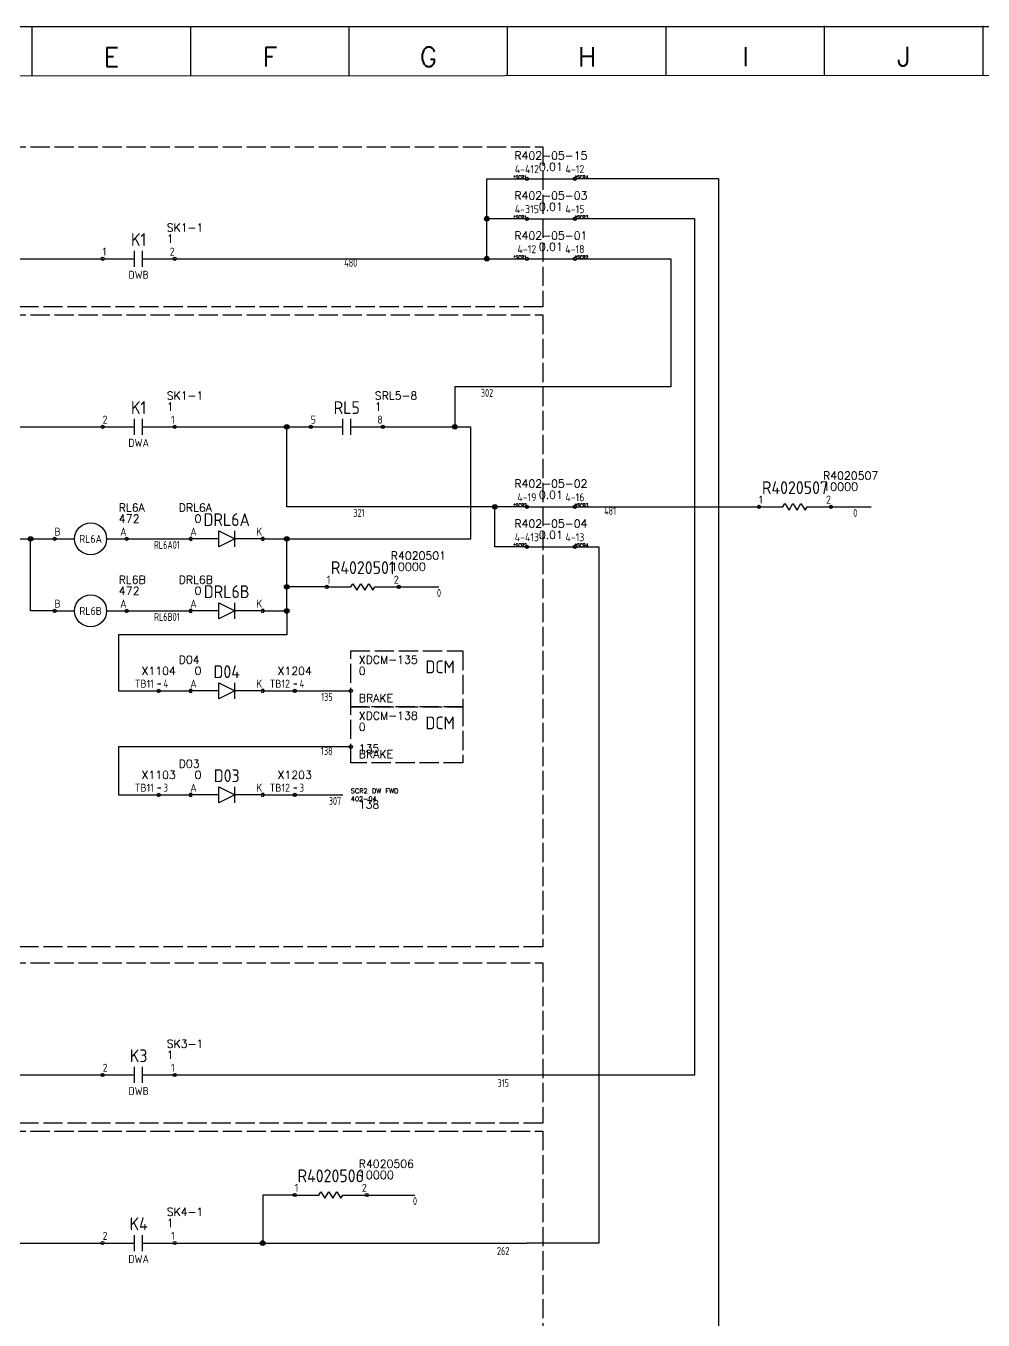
# Model space of a CAD drawing. Header units: millimetres. Extents: x 0 to 1020, y 0 to 646.
# Drawn here: x 211 to 510, y 240.9 to 645.3 of the extents above; entities that cross this region are included whole.
import ezdxf
from ezdxf.enums import TextEntityAlignment as Align

# ---------------------------------------------------------------- set-up
doc = ezdxf.new("R2010")
doc.units = ezdxf.units.MM
doc.header["$LTSCALE"] = 0.5
doc.linetypes.add('ACAD_ISO02W100', pattern=[15, 12, -3])
for name, color, linetype in [('LOCBOX', 7, 'ACAD_ISO02W100'), ('OUTLINE_GRID', 7, 'Continuous'), ('SYMS', 7, 'Continuous'), ('WIREFIXED', 7, 'Continuous'), ('WIRENO', 7, 'Continuous'), ('WIRES', 7, 'Continuous')]:
    doc.layers.add(name, color=color, linetype=linetype)
doc.layers.add('NETLIST', color=50, linetype='Continuous', plot=False)
doc.styles.get("Standard").update_dxf_attribs({"font": 'txt.shx', "bigfont": 'gbcbig.shx'})
doc.styles.add('WD_IEC', font='isocp2.shx', dxfattribs={"width": 0.9, "height": 4})

# ---------------------------------------------------------------- blocks, each defined once
blk = doc.blocks.new('2010 Grid')
at = {"layer": 'OUTLINE_GRID'}
for p, q in [((850, 481.25), (0, 481.25)), ((177.5, 468.39), (177.5, 481.34)), ((218.75, 468.41), (218.75, 481.36)), ((260, 468.44), (260, 481.38)), ((301.25, 468.46), (301.25, 481.4)), ((342.5, 468.48), (342.5, 481.43)), ((383.75, 468.5), (383.75, 481.45)), ((425, 468.52), (425, 481.47)), ((837.5, 468.74), (12.5, 468.31))]:
    blk.add_line(p, q, dxfattribs=at)
at = {"layer": 'OUTLINE_GRID', "char_height": 5, "width": 17.7556, "attachment_point": 5}
for s, insert in [('E', (198.12, 473.37)), ('F', (239.38, 473.39)), ('G', (280.62, 473.41)), ('H', (321.88, 473.43)), ('I', (363.12, 473.45)), ('J', (404.37, 473.48))]:
    blk.add_mtext(s, dxfattribs=dict(at, insert=insert))
blk = doc.blocks.new('INTERCONNECT-H1')
blk.add_line((-2.5, 0), (12.5, 0))
for centre in [(-2.5, 0), (12.5, 0)]:
    blk.add_circle(centre, 0.5)
at = {"style": 'WD_IEC', "flags": 1}
for tag, height, p in [('LOC', 4, (5, 10)), ('TAG1', 4, (-2.43, 3.16)), ('DESC1', 2.5, (5, -2.5))]:
    blk.add_attdef(tag, text='', height=height, dxfattribs=at).set_placement(p, align=Align.MIDDLE_CENTER)
at = {"style": 'WD_IEC', "flags": 8}
for tag, p in [('TERM01', (-2.5, 1)), ('TERM02', (12.5, 1))]:
    blk.add_attdef(tag, text='', height=2.5, dxfattribs=at).set_placement(p, align=Align.BOTTOM_CENTER)
at = {"style": 'WD_IEC', "flags": 1}
blk.add_attdef('X4TERM01', (-2.5, 0), '', height=0.5, dxfattribs=at)
blk.add_attdef('X1TERM02', text='', height=0.5, dxfattribs=at).set_placement((12.5, 0), align=Align.RIGHT)
at = {"layer": 'NETLIST'}
for tag, p in [('NETTAG', (5, 6)), ('NETVALUE', (5, 2.5))]:
    blk.add_attdef(tag, text='', height=2.5, dxfattribs=at).set_placement(p, align=Align.CENTER)
blk.add_attdef('X4TERMDESC01', text='', height=1, dxfattribs=at).set_placement((-2.5, 0), align=Align.RIGHT)
blk.add_attdef('X1TERMDESC02', (12.5, 0), '', height=1, dxfattribs=at)
blk = doc.blocks.new('CONTACT-NO')
for p, q in [((2.5, 0), (12.5, 0)), ((12.5, -2.5), (12.5, 2.5)), ((15, -2.5), (15, 2.5)), ((15, 0), (25, 0))]:
    blk.add_line(p, q)
for centre in [(2.5, 0), (25, 0)]:
    blk.add_circle(centre, 0.5)
at = {"style": 'WD_IEC', "flags": 1}
blk.add_attdef('LOC', text='', height=4, dxfattribs=at).set_placement((13.75, 11), align=Align.MIDDLE_CENTER)
at = {"style": 'WD_IEC'}
for tag, height, p in [('TAG1', 4, (13.75, 6)), ('DESC1', 2.5, (13.75, -5))]:
    blk.add_attdef(tag, text='', height=height, dxfattribs=at).set_placement(p, align=Align.MIDDLE_CENTER)
for tag, p, height, flags in [('X4TERM01', (2.5, 0), 0.64, 1), ('TERM01', (2.5, 1), 2.5, 8), ('X1TERM02', (25, 0), 0.64, 1)]:
    blk.add_attdef(tag, p, '', height=height, dxfattribs=dict(at, flags=flags))
at = {"style": 'WD_IEC', "flags": 8}
blk.add_attdef('TERM02', text='', height=2.5, dxfattribs=at).set_placement((25, 1), align=Align.RIGHT)
at = {"layer": 'NETLIST'}
for tag, p, height in [('NETTAG', (22.5, 8.5), 2.5), ('NETVALUE', (22.5, 5), 2.56)]:
    blk.add_attdef(tag, p, '', height=height, dxfattribs=at)
blk = doc.blocks.new('WD_WNH2')
at = {"linetype": 'Continuous', "style": 'WD_IEC', "width": 0.8}
blk.add_attdef('WIRENO', text='', height=2.5, dxfattribs=at).set_placement((0, 0), align=Align.TOP_CENTER)
at = {"style": 'WD_IEC', "flags": 1}
for tag, p in [('W02USER', (0, -1.21)), ('W03USER', (0, -1.33)), ('W04USER', (0, -1.46)), ('W05USER', (0, -1.58)), ('W06USER', (0, -1.71)), ('W07USER', (0, -1.83)), ('W08USER', (0, -1.96)), ('W09USER', (0, -2.08)), ('W01USER', (0, -1.08)), ('W10USER', (0, -2.21))]:
    blk.add_attdef(tag, text='', height=0.08, dxfattribs=at).set_placement(p, align=Align.CENTER)
blk = doc.blocks.new('WDDOT')
for radius in [0.72, 0.449, 0.223]:
    blk.add_circle((0, 0), radius)
blk = doc.blocks.new('DIODE-L')
for p, q in [((-22.5, 0), (-13.75, 0)), ((-13.75, -2.5), (-13.75, 2.5)), ((-8.75, 2.5), (-13.75, 0)), ((-13.75, 0), (-8.75, -2.5)), ((-8.75, -2.5), (-8.75, 2.5)), ((-8.75, 0), (0, 0))]:
    blk.add_line(p, q)
for centre in [(-22.5, 0), (0, 0)]:
    blk.add_circle(centre, 0.5)
at = {"style": 'WD_IEC', "flags": 1}
blk.add_attdef('LOC', text='', height=4, dxfattribs=at).set_placement((-11.25, 11), align=Align.MIDDLE_CENTER)
at = {"style": 'WD_IEC'}
for tag, height, p in [('TAG1', 4, (-11.25, 6)), ('DESC1', 2.5, (-11.25, -5))]:
    blk.add_attdef(tag, text='', height=height, dxfattribs=at).set_placement(p, align=Align.MIDDLE_CENTER)
for tag, p, height, flags in [('X4TERM01', (-22.5, 0), 0.64, 1), ('TERM01', (-22.5, 1), 2.5, 8), ('X1TERM02', (0, 0), 0.64, 1)]:
    blk.add_attdef(tag, p, '', height=height, dxfattribs=dict(at, flags=flags))
at = {"style": 'WD_IEC', "flags": 8}
blk.add_attdef('TERM02', text='', height=2.5, dxfattribs=at).set_placement((0, 1), align=Align.RIGHT)
at = {"layer": 'NETLIST'}
for tag, p, height in [('NETTAG', (-2.5, 8.5), 2.5), ('NETVALUE', (-2.5, 5), 2.56)]:
    blk.add_attdef(tag, p, '', height=height, dxfattribs=at)
blk = doc.blocks.new('CONTACTOR-H')
for p, q in [((0, 0), (6.25, 0)), ((16.25, 0), (22.5, 0))]:
    blk.add_line(p, q)
for centre, radius in [((11.25, 0), 5), ((0, 0), 0.5), ((22.5, 0), 0.5)]:
    blk.add_circle(centre, radius)
at = {"style": 'WD_IEC', "flags": 1}
blk.add_attdef('LOC', text='', height=4, dxfattribs=at).set_placement((11.25, 8.5), align=Align.MIDDLE_CENTER)
at = {"style": 'WD_IEC'}
for tag, p, height, flags in [('X4TERM01', (0, 0), 0.64, 1), ('TERM01', (0, 1), 2.5, 8), ('X1TERM02', (22.5, 0), 0.64, 1)]:
    blk.add_attdef(tag, p, '', height=height, dxfattribs=dict(at, flags=flags))
for tag, height, p in [('TAG1', 4, (11.25, 0)), ('DESC1', 2.5, (11.25, -7.5))]:
    blk.add_attdef(tag, text='', height=height, dxfattribs=at).set_placement(p, align=Align.MIDDLE_CENTER)
at = {"style": 'WD_IEC', "flags": 8}
blk.add_attdef('TERM02', text='', height=2.5, dxfattribs=at).set_placement((22.5, 1), align=Align.RIGHT)
at = {"layer": 'NETLIST'}
for tag, p, height in [('NETTAG', (20, 8.5), 2.5), ('NETVALUE', (20, 5), 2.56)]:
    blk.add_attdef(tag, p, '', height=height, dxfattribs=at)
blk = doc.blocks.new('TBH-1')
blk.add_line((-0.33, 2.17), (0.65, 2.17))
blk.add_circle((0, 0), 0.5)
at = {"style": 'WD_IEC', "flags": 1}
blk.add_attdef('LOC', text='', height=4, dxfattribs=at).set_placement((-15, 7.5), align=Align.MIDDLE_LEFT)
at = {"style": 'WD_IEC'}
blk.add_attdef('TAG1', text='', height=2.5, dxfattribs=at).set_placement((-1.5, 1), align=Align.RIGHT)
at = {"style": 'WD_IEC', "flags": 1}
blk.add_attdef('X1TERM01', (0, 0), '', height=0.5, dxfattribs=at)
at = {"style": 'WD_IEC', "width": 0.9}
blk.add_attdef('TERM01', (1.5, 1), '', height=2.5, dxfattribs=at)
at = {"layer": 'NETLIST'}
for tag, p in [('NETTAG', (0, 5)), ('NETVALUE', (0, -2.5))]:
    blk.add_attdef(tag, text='', height=2.5, dxfattribs=at).set_placement(p, align=Align.CENTER)
blk = doc.blocks.new('DCM-2')
at = {"linetype": 'ACAD_ISO02W100'}
blk.add_lwpolyline([(0, 12.5), (35, 12.5), (35, -5), (0, -5)], close=True, dxfattribs=at)
blk.add_circle((0, 0), 0.5)
at = {"style": 'WD_IEC'}
for tag, height, flags, p in [('LOC', 4, 1, (32.5, 14.5)), ('DESC1', 3, 8, (32.5, 2.5))]:
    blk.add_attdef(tag, text='', height=height, dxfattribs=dict(at, flags=flags)).set_placement(p, align=Align.MIDDLE_RIGHT)
blk.add_attdef('TAG1', text='', height=4, dxfattribs=at).set_placement((32.5, 7.5), align=Align.MIDDLE_RIGHT)
at = {"style": 'WD_IEC', "flags": 1}
blk.add_attdef('X4TERM01', (0, 0), '', height=0.5, dxfattribs=at)
blk.add_attdef('TERMDESC01', text='', height=2.5).set_placement((2.5, -1), align=Align.TOP_LEFT)
blk.add_attdef('TERM01', text='', height=2.5).set_placement((2.5, -20), align=Align.BOTTOM_LEFT)
at = {"layer": 'NETLIST'}
for tag, p in [('NETTAG', (2.5, 8.5)), ('NETVALUE', (2.5, 5))]:
    blk.add_attdef(tag, p, '', height=2.5, dxfattribs=at)
blk = doc.blocks.new('RESISTOR-1')
for p, q in [((0, 0), (7.5, 0)), ((7.5, 0), (8.12, 1)), ((8.12, 1), (9.38, -1)), ((9.38, -1), (10.62, 1)), ((10.62, 1), (11.88, -1)), ((11.88, -1), (13.12, 1)), ((13.12, 1), (14.38, -1)), ((14.38, -1), (15, 0)), ((15, 0), (22.5, 0))]:
    blk.add_line(p, q)
for centre in [(0, 0), (22.5, 0)]:
    blk.add_circle(centre, 0.5)
at = {"style": 'WD_IEC', "flags": 1}
blk.add_attdef('LOC', text='', height=4, dxfattribs=at).set_placement((11.25, 11), align=Align.MIDDLE_CENTER)
at = {"style": 'WD_IEC'}
for tag, height, p in [('TAG1', 4, (11.25, 6)), ('DESC1', 2.5, (10.75, -3))]:
    blk.add_attdef(tag, text='', height=height, dxfattribs=at).set_placement(p, align=Align.MIDDLE_CENTER)
for tag, p, height, flags in [('X4TERM01', (0, 0), 0.64, 1), ('TERM01', (0, 1), 2.5, 8), ('X1TERM02', (22.5, 0), 0.64, 1)]:
    blk.add_attdef(tag, p, '', height=height, dxfattribs=dict(at, flags=flags))
at = {"style": 'WD_IEC', "flags": 8}
blk.add_attdef('TERM02', text='', height=2.5, dxfattribs=at).set_placement((22.5, 1), align=Align.RIGHT)
at = {"layer": 'NETLIST'}
for tag, p, height in [('NETTAG', (20, 8.5), 2.5), ('NETVALUE', (20, 5), 2.56)]:
    blk.add_attdef(tag, p, '', height=height, dxfattribs=at)

msp = doc.modelspace()

# ---------------------------------------------------------------- linework, layer by layer
at = {"layer": 'LOCBOX'}
for points in [[(32.5, 607.5), (372.5, 607.5), (372.5, 557.5), (32.5, 557.5)], [(32.5, 555), (372.5, 555), (372.5, 357.5), (32.5, 357.5)], [(32.5, 352.5), (372.5, 352.5), (372.5, 302.5), (32.5, 302.5)], [(32.5, 300), (372.5, 300), (372.5, 102.5), (32.5, 102.5)]]:
    msp.add_lwpolyline(points, close=True, dxfattribs=at)
at = {"layer": 'WIRES'}
for p, q in [((355, 572.5), (355, 597.5)), ((355, 597.5), (367.5, 597.5)), ((427.5, 597.5), (382.5, 597.5)), ((427.5, 200), (427.5, 597.5)), ((367.5, 585), (355, 585)), ((420, 585), (382.5, 585)), ((420, 317.5), (420, 585)), ((125, 572.5), (235, 572.5)), ((257.5, 572.5), (367.5, 572.5)), ((382.5, 572.5), (412.5, 572.5)), ((412.5, 572.5), (412.5, 570)), ((412.5, 570), (412.5, 537.5)), ((412.5, 537.5), (412.5, 532.5)), ((367.5, 532.5), (345, 532.5)), ((345, 532.5), (345, 520)), ((412.5, 532.5), (367.5, 532.5)), ((125, 520), (235, 520)), ((257.5, 520), (300, 520)), ((292.5, 495), (292.5, 520)), ((322.5, 520), (350, 520)), ((350, 485), (350, 520)), ((367.5, 495), (292.5, 495)), ((357.5, 482.5), (357.5, 495)), ((382.5, 495), (440, 495)), ((462.5, 495), (475, 495)), ((202.5, 485), (220, 485)), ((212.5, 462.5), (212.5, 485)), ((242.5, 485), (262.5, 485)), ((285, 485), (350, 485)), ((292.5, 462.5), (292.5, 485)), ((367.5, 482.5), (357.5, 482.5)), ((382.5, 482.5), (390, 482.5)), ((390, 482.5), (390, 265)), ((305, 470), (292.5, 470)), ((327.5, 470), (340, 470)), ((220, 462.5), (212.5, 462.5)), ((242.5, 462.5), (262.5, 462.5)), ((285, 462.5), (292.5, 462.5)), ((292.5, 462.5), (292.5, 455)), ((292.5, 455), (240, 455)), ((240, 455), (240, 437.5)), ((240, 437.5), (252.5, 437.5)), ((252.5, 437.5), (262.5, 437.5)), ((285, 437.5), (295, 437.5)), ((295, 437.5), (312.5, 437.5)), ((312.5, 420), (240, 420)), ((240, 420), (240, 405)), ((240, 405), (252.5, 405)), ((252.5, 405), (262.5, 405)), ((285, 405), (295, 405)), ((295, 405), (310, 405)), ((125, 317.5), (235, 317.5)), ((257.5, 317.5), (367.5, 317.5)), ((367.5, 317.5), (420, 317.5)), ((295, 280), (285, 280)), ((285, 280), (285, 265)), ((317.5, 280), (332.5, 280)), ((125, 265), (235, 265)), ((257.5, 265), (367.5, 265)), ((390, 265), (367.5, 265))]:
    msp.add_line(p, q, dxfattribs=at)

# ---------------------------------------------------------------- block references
at = {"xscale": 1.2, "yscale": 1.2, "zscale": 1.2}
msp.add_blockref('2010 Grid', (0, 67.5), dxfattribs=at)
ref = msp.add_blockref('INTERCONNECT-H1', (370, 597.5))
ref.add_attrib('TERM02', '4-12', dxfattribs={"height": 2.5, "style": 'WD_IEC'}).set_placement((382.5, 598.5), align=Align.BOTTOM_CENTER)
ref.add_attrib('TERM01', '4-412', dxfattribs={"height": 2.5, "style": 'WD_IEC'}).set_placement((367.5, 598.5), align=Align.BOTTOM_CENTER)
ref.add_attrib('NETVALUE', '0.01', dxfattribs={"layer": 'NETLIST', "height": 2.5}).set_placement((375, 600), align=Align.CENTER)
ref.add_attrib('NETTAG', 'R402-05-15', dxfattribs={"layer": 'NETLIST', "height": 2.5}).set_placement((375, 603.5), align=Align.CENTER)
ref.add_attrib('X4TERMDESC01', '*SCR1', dxfattribs={"layer": 'NETLIST', "height": 1}).set_placement((367.5, 597.5), align=Align.RIGHT)
ref.add_attrib('X1TERMDESC02', '*SCR4', (382.5, 597.5), dxfattribs={"layer": 'NETLIST', "height": 1})
ref = msp.add_blockref('INTERCONNECT-H1', (370, 585))
ref.add_attrib('TERM02', '4-15', dxfattribs={"height": 2.5, "style": 'WD_IEC'}).set_placement((382.5, 586), align=Align.BOTTOM_CENTER)
ref.add_attrib('TERM01', '4-315', dxfattribs={"height": 2.5, "style": 'WD_IEC'}).set_placement((367.5, 586), align=Align.BOTTOM_CENTER)
ref.add_attrib('NETVALUE', '0.01', dxfattribs={"layer": 'NETLIST', "height": 2.5}).set_placement((375, 587.5), align=Align.CENTER)
ref.add_attrib('NETTAG', 'R402-05-03', dxfattribs={"layer": 'NETLIST', "height": 2.5}).set_placement((375, 591), align=Align.CENTER)
ref.add_attrib('X4TERMDESC01', '*SCR1', dxfattribs={"layer": 'NETLIST', "height": 1}).set_placement((367.5, 585), align=Align.RIGHT)
ref.add_attrib('X1TERMDESC02', '*SCR3', (382.5, 585), dxfattribs={"layer": 'NETLIST', "height": 1})
ref = msp.add_blockref('CONTACT-NO', (232.5, 572.5))
ref.add_attrib('NETTAG', 'SK1-1', (255, 581), dxfattribs={"layer": 'NETLIST', "height": 2.5})
ref.add_attrib('NETVALUE', '1', (255, 577.5), dxfattribs={"layer": 'NETLIST', "height": 2.56})
ref.add_attrib('TAG1', 'K1', dxfattribs={"height": 4, "style": 'WD_IEC'}).set_placement((246.25, 578.5), align=Align.MIDDLE_CENTER)
ref.add_attrib('DESC1', 'DWB', dxfattribs={"height": 2.5, "style": 'WD_IEC'}).set_placement((246.25, 567.5), align=Align.MIDDLE_CENTER)
ref.add_attrib('TERM01', '1', (235, 573.5), dxfattribs={"height": 2.5, "style": 'WD_IEC'})
ref.add_attrib('TERM02', '2', dxfattribs={"height": 2.5, "style": 'WD_IEC'}).set_placement((257.5, 573.5), align=Align.RIGHT)
ref = msp.add_blockref('INTERCONNECT-H1', (370, 572.5))
ref.add_attrib('TERM02', '4-18', dxfattribs={"height": 2.5, "style": 'WD_IEC'}).set_placement((382.5, 573.5), align=Align.BOTTOM_CENTER)
ref.add_attrib('TERM01', '4-12', dxfattribs={"height": 2.5, "style": 'WD_IEC'}).set_placement((367.5, 573.5), align=Align.BOTTOM_CENTER)
ref.add_attrib('NETVALUE', '0.01', dxfattribs={"layer": 'NETLIST', "height": 2.5}).set_placement((375, 575), align=Align.CENTER)
ref.add_attrib('NETTAG', 'R402-05-01', dxfattribs={"layer": 'NETLIST', "height": 2.5}).set_placement((375, 578.5), align=Align.CENTER)
ref.add_attrib('X4TERMDESC01', '*SCR1', dxfattribs={"layer": 'NETLIST', "height": 1}).set_placement((367.5, 572.5), align=Align.RIGHT)
ref.add_attrib('X1TERMDESC02', '*SCR2', (382.5, 572.5), dxfattribs={"layer": 'NETLIST', "height": 1})
ref = msp.add_blockref('CONTACT-NO', (232.5, 520))
ref.add_attrib('NETTAG', 'SK1-1', (255, 528.5), dxfattribs={"layer": 'NETLIST', "height": 2.5})
ref.add_attrib('NETVALUE', '1', (255, 525), dxfattribs={"layer": 'NETLIST', "height": 2.56})
ref.add_attrib('TAG1', 'K1', dxfattribs={"height": 4, "style": 'WD_IEC'}).set_placement((246.25, 526), align=Align.MIDDLE_CENTER)
ref.add_attrib('DESC1', 'DWA', dxfattribs={"height": 2.5, "style": 'WD_IEC'}).set_placement((246.25, 515), align=Align.MIDDLE_CENTER)
ref.add_attrib('TERM01', '2', (235, 521), dxfattribs={"height": 2.5, "style": 'WD_IEC'})
ref.add_attrib('TERM02', '1', dxfattribs={"height": 2.5, "style": 'WD_IEC'}).set_placement((257.5, 521), align=Align.RIGHT)
ref = msp.add_blockref('CONTACT-NO', (297.5, 520))
ref.add_attrib('NETTAG', 'SRL5-8', (320, 528.5), dxfattribs={"layer": 'NETLIST', "height": 2.5})
ref.add_attrib('NETVALUE', '1', (320, 525), dxfattribs={"layer": 'NETLIST', "height": 2.56})
ref.add_attrib('TAG1', 'RL5', dxfattribs={"height": 4, "style": 'WD_IEC'}).set_placement((311.25, 526), align=Align.MIDDLE_CENTER)
ref.add_attrib('TERM01', '5', (300, 521), dxfattribs={"height": 2.5, "style": 'WD_IEC'})
ref.add_attrib('TERM02', '8', dxfattribs={"height": 2.5, "style": 'WD_IEC'}).set_placement((322.5, 521), align=Align.RIGHT)
ref = msp.add_blockref('RESISTOR-1', (440, 495))
ref.add_attrib('NETTAG', 'R4020507', (460, 503.5), dxfattribs={"layer": 'NETLIST', "height": 2.5})
ref.add_attrib('NETVALUE', '10000', (460, 500), dxfattribs={"layer": 'NETLIST', "height": 2.56})
ref.add_attrib('TAG1', 'R4020507', dxfattribs={"height": 4, "style": 'WD_IEC'}).set_placement((451.25, 501), align=Align.MIDDLE_CENTER)
ref.add_attrib('TERM01', '1', (440, 496), dxfattribs={"height": 2.5, "style": 'WD_IEC'})
ref.add_attrib('TERM02', '2', dxfattribs={"height": 2.5, "style": 'WD_IEC'}).set_placement((462.5, 496), align=Align.RIGHT)
ref = msp.add_blockref('INTERCONNECT-H1', (370, 495))
ref.add_attrib('TERM02', '4-16', dxfattribs={"height": 2.5, "style": 'WD_IEC'}).set_placement((382.5, 496), align=Align.BOTTOM_CENTER)
ref.add_attrib('TERM01', '4-19', dxfattribs={"height": 2.5, "style": 'WD_IEC'}).set_placement((367.5, 496), align=Align.BOTTOM_CENTER)
ref.add_attrib('NETVALUE', '0.01', dxfattribs={"layer": 'NETLIST', "height": 2.5}).set_placement((375, 497.5), align=Align.CENTER)
ref.add_attrib('NETTAG', 'R402-05-02', dxfattribs={"layer": 'NETLIST', "height": 2.5}).set_placement((375, 501), align=Align.CENTER)
ref.add_attrib('X4TERMDESC01', '*SCR2', dxfattribs={"layer": 'NETLIST', "height": 1}).set_placement((367.5, 495), align=Align.RIGHT)
ref.add_attrib('X1TERMDESC02', '*SCR3', (382.5, 495), dxfattribs={"layer": 'NETLIST', "height": 1})
ref = msp.add_blockref('CONTACTOR-H', (220, 485))
ref.add_attrib('TERM02', 'A', dxfattribs={"height": 2.5, "style": 'WD_IEC'}).set_placement((242.5, 486), align=Align.RIGHT)
ref.add_attrib('TERM01', 'B', (220, 486), dxfattribs={"height": 2.5, "style": 'WD_IEC'})
ref.add_attrib('TAG1', 'RL6A', dxfattribs={"height": 2.5, "style": 'WD_IEC'}).set_placement((231.25, 485), align=Align.MIDDLE_CENTER)
ref.add_attrib('NETVALUE', '472', (240, 490), dxfattribs={"layer": 'NETLIST', "height": 2.56})
ref.add_attrib('NETTAG', 'RL6A', (240, 493.5), dxfattribs={"layer": 'NETLIST', "height": 2.5})
ref = msp.add_blockref('DIODE-L', (262.5, 485), dxfattribs=dict(xscale=-1))
ref.add_attrib('NETTAG', 'DRL6A', (258.75, 493.5), dxfattribs={"layer": 'NETLIST', "height": 2.5})
ref.add_attrib('NETVALUE', '0', (263.72, 490), dxfattribs={"layer": 'NETLIST', "height": 2.56})
ref.add_attrib('TAG1', 'DRL6A', dxfattribs={"height": 4, "style": 'WD_IEC'}).set_placement((273.75, 491), align=Align.MIDDLE_CENTER)
ref.add_attrib('TERM01', 'K', (282.99, 486), dxfattribs={"height": 2.5, "style": 'WD_IEC'})
ref.add_attrib('TERM02', 'A', dxfattribs={"height": 2.5, "style": 'WD_IEC'}).set_placement((264.38, 486), align=Align.RIGHT)
ref = msp.add_blockref('INTERCONNECT-H1', (370, 482.5))
ref.add_attrib('TERM02', '4-13', dxfattribs={"height": 2.5, "style": 'WD_IEC'}).set_placement((382.5, 483.5), align=Align.BOTTOM_CENTER)
ref.add_attrib('TERM01', '4-413', dxfattribs={"height": 2.5, "style": 'WD_IEC'}).set_placement((367.5, 483.5), align=Align.BOTTOM_CENTER)
ref.add_attrib('NETVALUE', '0.01', dxfattribs={"layer": 'NETLIST', "height": 2.5}).set_placement((375, 485), align=Align.CENTER)
ref.add_attrib('NETTAG', 'R402-05-04', dxfattribs={"layer": 'NETLIST', "height": 2.5}).set_placement((375, 488.5), align=Align.CENTER)
ref.add_attrib('X4TERMDESC01', '*SCR2', dxfattribs={"layer": 'NETLIST', "height": 1}).set_placement((367.5, 482.5), align=Align.RIGHT)
ref.add_attrib('X1TERMDESC02', '*SCR4', (382.5, 482.5), dxfattribs={"layer": 'NETLIST', "height": 1})
ref = msp.add_blockref('RESISTOR-1', (305, 470))
ref.add_attrib('NETTAG', 'R4020501', (325, 478.5), dxfattribs={"layer": 'NETLIST', "height": 2.5})
ref.add_attrib('NETVALUE', '10000', (325, 475), dxfattribs={"layer": 'NETLIST', "height": 2.56})
ref.add_attrib('TAG1', 'R4020501', dxfattribs={"height": 4, "style": 'WD_IEC'}).set_placement((316.25, 476), align=Align.MIDDLE_CENTER)
ref.add_attrib('TERM01', '1', (305, 471), dxfattribs={"height": 2.5, "style": 'WD_IEC'})
ref.add_attrib('TERM02', '2', dxfattribs={"height": 2.5, "style": 'WD_IEC'}).set_placement((327.5, 471), align=Align.RIGHT)
ref = msp.add_blockref('CONTACTOR-H', (220, 462.5))
ref.add_attrib('TERM02', 'A', dxfattribs={"height": 2.5, "style": 'WD_IEC'}).set_placement((242.5, 463.5), align=Align.RIGHT)
ref.add_attrib('TERM01', 'B', (220, 463.5), dxfattribs={"height": 2.5, "style": 'WD_IEC'})
ref.add_attrib('TAG1', 'RL6B', dxfattribs={"height": 2.5, "style": 'WD_IEC'}).set_placement((231.25, 462.5), align=Align.MIDDLE_CENTER)
ref.add_attrib('NETVALUE', '472', (240, 467.5), dxfattribs={"layer": 'NETLIST', "height": 2.56})
ref.add_attrib('NETTAG', 'RL6B', (240, 471), dxfattribs={"layer": 'NETLIST', "height": 2.5})
ref = msp.add_blockref('DIODE-L', (262.5, 462.5), dxfattribs=dict(xscale=-1))
ref.add_attrib('NETTAG', 'DRL6B', (258.75, 471), dxfattribs={"layer": 'NETLIST', "height": 2.5})
ref.add_attrib('NETVALUE', '0', (263.72, 467.5), dxfattribs={"layer": 'NETLIST', "height": 2.56})
ref.add_attrib('TAG1', 'DRL6B', dxfattribs={"height": 4, "style": 'WD_IEC'}).set_placement((273.75, 468.5), align=Align.MIDDLE_CENTER)
ref.add_attrib('TERM01', 'K', (282.99, 463.5), dxfattribs={"height": 2.5, "style": 'WD_IEC'})
ref.add_attrib('TERM02', 'A', dxfattribs={"height": 2.5, "style": 'WD_IEC'}).set_placement((264.38, 463.5), align=Align.RIGHT)
for name, p, values in [('DCM-2', (312.5, 437.5), {'TERMDESC01': 'BRAKE', 'TAG1': 'DCM', 'TERM01': '135', 'NETTAG': 'XDCM-135', 'NETVALUE': '0'}), ('TBH-1', (252.5, 437.5), {'TAG1': 'TB11', 'TERM01': '4', 'NETTAG': 'X1104'}), ('TBH-1', (295, 437.5), {'TAG1': 'TB12', 'TERM01': '4', 'NETTAG': 'X1204'}), ('DCM-2', (312.5, 420), {'TERMDESC01': 'BRAKE', 'TAG1': 'DCM', 'TERM01': '138', 'NETTAG': 'XDCM-138', 'NETVALUE': '0'}), ('TBH-1', (252.5, 405), {'TAG1': 'TB11', 'TERM01': '3', 'NETTAG': 'X1103'}), ('TBH-1', (295, 405), {'TAG1': 'TB12', 'TERM01': '3', 'NETTAG': 'X1203'})]:
    msp.add_blockref(name, p).add_auto_attribs(values)
ref = msp.add_blockref('DIODE-L', (262.5, 437.5), dxfattribs=dict(xscale=-1))
ref.add_attrib('NETTAG', 'D04', (258.75, 446), dxfattribs={"layer": 'NETLIST', "height": 2.5})
ref.add_attrib('NETVALUE', '0', (263.72, 442.5), dxfattribs={"layer": 'NETLIST', "height": 2.56})
ref.add_attrib('TAG1', 'D04', dxfattribs={"height": 4, "style": 'WD_IEC'}).set_placement((273.75, 443.5), align=Align.MIDDLE_CENTER)
ref.add_attrib('TERM01', 'K', (282.99, 438.5), dxfattribs={"height": 2.5, "style": 'WD_IEC'})
ref.add_attrib('TERM02', 'A', dxfattribs={"height": 2.5, "style": 'WD_IEC'}).set_placement((264.38, 438.5), align=Align.RIGHT)
ref = msp.add_blockref('DIODE-L', (262.5, 405), dxfattribs=dict(xscale=-1))
ref.add_attrib('NETTAG', 'D03', (258.75, 413.5), dxfattribs={"layer": 'NETLIST', "height": 2.5})
ref.add_attrib('NETVALUE', '0', (263.72, 410), dxfattribs={"layer": 'NETLIST', "height": 2.56})
ref.add_attrib('TAG1', 'D03', dxfattribs={"height": 4, "style": 'WD_IEC'}).set_placement((273.75, 411), align=Align.MIDDLE_CENTER)
ref.add_attrib('TERM01', 'K', (282.99, 406), dxfattribs={"height": 2.5, "style": 'WD_IEC'})
ref.add_attrib('TERM02', 'A', dxfattribs={"height": 2.5, "style": 'WD_IEC'}).set_placement((264.38, 406), align=Align.RIGHT)
ref = msp.add_blockref('CONTACT-NO', (232.5, 317.5))
ref.add_attrib('NETTAG', 'SK3-1', (255, 326), dxfattribs={"layer": 'NETLIST', "height": 2.5})
ref.add_attrib('NETVALUE', '1', (255, 322.5), dxfattribs={"layer": 'NETLIST', "height": 2.56})
ref.add_attrib('TAG1', 'K3', dxfattribs={"height": 4, "style": 'WD_IEC'}).set_placement((246.25, 323.5), align=Align.MIDDLE_CENTER)
ref.add_attrib('DESC1', 'DWB', dxfattribs={"height": 2.5, "style": 'WD_IEC'}).set_placement((246.25, 312.5), align=Align.MIDDLE_CENTER)
ref.add_attrib('TERM01', '2', (235, 318.5), dxfattribs={"height": 2.5, "style": 'WD_IEC'})
ref.add_attrib('TERM02', '1', dxfattribs={"height": 2.5, "style": 'WD_IEC'}).set_placement((257.5, 318.5), align=Align.RIGHT)
ref = msp.add_blockref('RESISTOR-1', (295, 280))
ref.add_attrib('NETTAG', 'R4020506', (315, 288.5), dxfattribs={"layer": 'NETLIST', "height": 2.5})
ref.add_attrib('NETVALUE', '10000', (315, 285), dxfattribs={"layer": 'NETLIST', "height": 2.56})
ref.add_attrib('TAG1', 'R4020506', dxfattribs={"height": 4, "style": 'WD_IEC'}).set_placement((306.25, 286), align=Align.MIDDLE_CENTER)
ref.add_attrib('TERM01', '1', (295, 281), dxfattribs={"height": 2.5, "style": 'WD_IEC'})
ref.add_attrib('TERM02', '2', dxfattribs={"height": 2.5, "style": 'WD_IEC'}).set_placement((317.5, 281), align=Align.RIGHT)
ref = msp.add_blockref('CONTACT-NO', (232.5, 265))
ref.add_attrib('NETTAG', 'SK4-1', (255, 273.5), dxfattribs={"layer": 'NETLIST', "height": 2.5})
ref.add_attrib('NETVALUE', '1', (255, 270), dxfattribs={"layer": 'NETLIST', "height": 2.56})
ref.add_attrib('TAG1', 'K4', dxfattribs={"height": 4, "style": 'WD_IEC'}).set_placement((246.25, 271), align=Align.MIDDLE_CENTER)
ref.add_attrib('DESC1', 'DWA', dxfattribs={"height": 2.5, "style": 'WD_IEC'}).set_placement((246.25, 260), align=Align.MIDDLE_CENTER)
ref.add_attrib('TERM01', '2', (235, 266), dxfattribs={"height": 2.5, "style": 'WD_IEC'})
ref.add_attrib('TERM02', '1', dxfattribs={"height": 2.5, "style": 'WD_IEC'}).set_placement((257.5, 266), align=Align.RIGHT)
at = {"layer": 'SYMS'}
for p in [(355, 585), (355, 572.5), (292.5, 520), (345, 520), (357.5, 495), (212.5, 485), (292.5, 485), (292.5, 470), (292.5, 462.5), (285, 265)]:
    msp.add_blockref('WDDOT', p, dxfattribs=at)
at = {"layer": 'WIREFIXED'}
ref = msp.add_blockref('WD_WNH2', (355, 532.5), dxfattribs=at)
ref.add_attrib('WIRENOF', '302', dxfattribs={"linetype": 'Continuous', "height": 2.5, "style": 'WD_IEC', "width": 0.8}).set_placement((355.06, 531.87), align=Align.TOP_CENTER)
ref = msp.add_blockref('WD_WNH2', (315, 495), dxfattribs=at)
ref.add_attrib('WIRENOF', '321', dxfattribs={"linetype": 'Continuous', "height": 2.5, "style": 'WD_IEC', "width": 0.8}).set_placement((315.06, 494.37), align=Align.TOP_CENTER)
ref = msp.add_blockref('WD_WNH2', (470, 495), dxfattribs=at)
ref.add_attrib('WIRENOF', '0', dxfattribs={"linetype": 'Continuous', "height": 2.5, "style": 'WD_IEC', "width": 0.8}).set_placement((470.06, 494.37), align=Align.TOP_CENTER)
ref = msp.add_blockref('WD_WNH2', (255, 485), dxfattribs=at)
ref.add_attrib('WIRENOF', 'RL6A01', dxfattribs={"linetype": 'Continuous', "height": 2.5, "style": 'WD_IEC', "width": 0.8}).set_placement((255.06, 484.37), align=Align.TOP_CENTER)
ref = msp.add_blockref('WD_WNH2', (340, 470), dxfattribs=at)
ref.add_attrib('WIRENOF', '0', dxfattribs={"linetype": 'Continuous', "height": 2.5, "style": 'WD_IEC', "width": 0.8}).set_placement((340.06, 469.37), align=Align.TOP_CENTER)
ref = msp.add_blockref('WD_WNH2', (255, 462.5), dxfattribs=at)
ref.add_attrib('WIRENOF', 'RL6B01', dxfattribs={"linetype": 'Continuous', "height": 2.5, "style": 'WD_IEC', "width": 0.8}).set_placement((255.06, 461.87), align=Align.TOP_CENTER)
ref = msp.add_blockref('WD_WNH2', (305, 437.5), dxfattribs=at)
ref.add_attrib('WIRENOF', '135', dxfattribs={"linetype": 'Continuous', "height": 2.5, "style": 'WD_IEC', "width": 0.8}).set_placement((305.06, 436.87), align=Align.TOP_CENTER)
ref = msp.add_blockref('WD_WNH2', (305, 420), dxfattribs=at)
ref.add_attrib('WIRENOF', '138', dxfattribs={"linetype": 'Continuous', "height": 2.5, "style": 'WD_IEC', "width": 0.8}).set_placement((305, 420), align=Align.TOP_CENTER)
ref = msp.add_blockref('WD_WNH2', (307.5, 405), dxfattribs=at)
ref.add_attrib('WIRENOF', '307', dxfattribs={"linetype": 'Continuous', "height": 2.5, "style": 'WD_IEC', "width": 0.8}).set_placement((307.56, 404.37), align=Align.TOP_CENTER)
ref = msp.add_blockref('WD_WNH2', (360, 317.5), dxfattribs=at)
ref.add_attrib('WIRENOF', '315', dxfattribs={"linetype": 'Continuous', "height": 2.5, "style": 'WD_IEC', "width": 0.8}).set_placement((360.11, 316.23), align=Align.TOP_CENTER)
ref = msp.add_blockref('WD_WNH2', (332.5, 280), dxfattribs=at)
ref.add_attrib('WIRENOF', '0', dxfattribs={"linetype": 'Continuous', "height": 2.5, "style": 'WD_IEC', "width": 0.8}).set_placement((332.56, 279.37), align=Align.TOP_CENTER)
ref = msp.add_blockref('WD_WNH2', (360, 265), dxfattribs=at)
ref.add_attrib('WIRENOF', '262', dxfattribs={"linetype": 'Continuous', "height": 2.5, "style": 'WD_IEC', "width": 0.8}).set_placement((360.11, 263.73), align=Align.TOP_CENTER)
at = {"layer": 'WIRENO'}
ref = msp.add_blockref('WD_WNH2', (312.5, 572.5), dxfattribs=at)
ref.add_attrib('WIRENO', '480', dxfattribs={"linetype": 'Continuous', "height": 2.5, "style": 'WD_IEC', "width": 0.8}).set_placement((312.5, 572.5), align=Align.TOP_CENTER)
ref = msp.add_blockref('WD_WNH2', (393.5, 495), dxfattribs=at)
ref.add_attrib('WIRENO', '481', dxfattribs={"linetype": 'Continuous', "height": 2.5, "style": 'WD_IEC', "width": 0.8}).set_placement((393.5, 495), align=Align.TOP_CENTER)

# ---------------------------------------------------------------- texts
at = {"insert": (312.5, 405), "char_height": 1.5, "attachment_point": 4}
msp.add_mtext_dynamic_manual_height_columns('SCR2 DW FWD\\P402-04', width=17.7291, gutter_width=0.5, heights=[0], dxfattribs=at)

doc.saveas('drawing.dxf')
